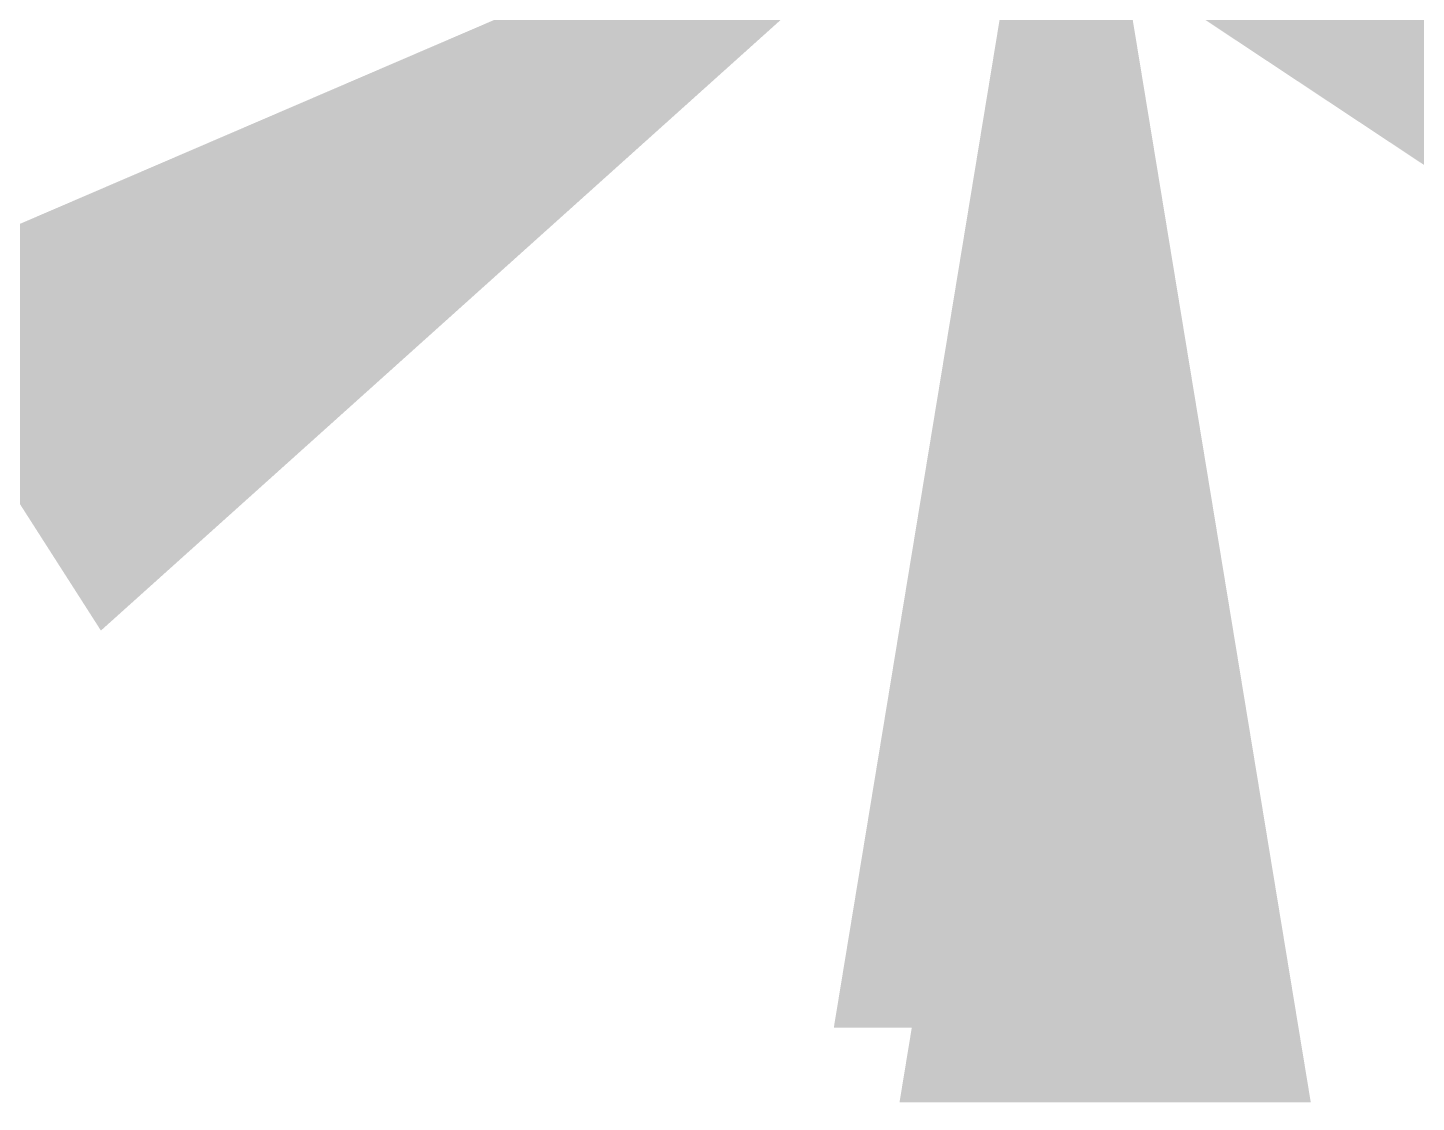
# Model space of a CAD drawing. Header units: metres. Extents: x 0 to 11269, y -5244 to -4054.
# Drawn here: x 10638 to 10860, y -5243.6 to -5071.7 of the extents above; entities that cross this region are included whole.
import ezdxf

# ---------------------------------------------------------------- set-up
doc = ezdxf.new("R2010")
doc.units = ezdxf.units.M
doc.header["$MEASUREMENT"] = 0
doc.layers.add('DIM', color=3, linetype='Continuous')
doc.styles.get("Standard").update_dxf_attribs({"font": 'arial.ttf'})
doc.dimstyles.new('300', dxfattribs={"dimscale": 0.1, "dimtxt": 500, "dimasz": 2000, "dimexe": 400, "dimexo": 1500, "dimgap": 0, "dimtad": 1, "dimlfac": 0.001, "dimzin": 0, "dimdsep": 46, "dimtxsty": 'Standard', "dimcen": 800, "dimse1": 1, "dimse2": 1, "dimclrd": 1, "dimclre": 5, "dimclrt": 3, "dimadec": 0, "dimazin": 0, "dimtfac": 1, "dimtix": 1, "dimtofl": 0, "dimtmove": 1, "dimatfit": 3, "dimfxl": 0, "dimtolj": 1, "dimtzin": 0, "dimarcsym": 0})

msp = doc.modelspace()

# ---------------------------------------------------------------- leaders
at = {"layer": 'DIM', "color": 7, "linetype": 'ByBlock', "ltscale": 100}
msp.add_leader([(10800.42324, -5032.65027), (10799.78267, -5033.06012)], dimstyle='300', override={"dimgap": 0.04, "dimtad": 0, "dimfxl": 0.1875}, dxfattribs=at)
at = {"layer": 'DIM', "color": 4, "linetype": 'ByBlock', "ltscale": 100}
for points in [[(10799.7521, -5031.64312), (10799.7521, -5032.37662), (10799.3686, -5032.37662)], [(10810.25516, -5043.59447), (10810.25516, -5044.38197), (10809.92967, -5044.38197)]]:
    msp.add_leader(points, dimstyle='300', override={"dimgap": 0.04, "dimtad": 0, "dimfxl": 0.1875}, dxfattribs=at)
at = {"layer": 'DIM', "color": 1, "linetype": 'ByBlock', "ltscale": 100}
msp.add_leader([(10785.50814, -5043.40094), (10786.05397, -5043.64651), (10786.05397, -5043.82743)], dimstyle='300', override={"dimgap": 0.04, "dimtad": 0, "dimfxl": 0.1875}, dxfattribs=at)

doc.saveas('drawing.dxf')
